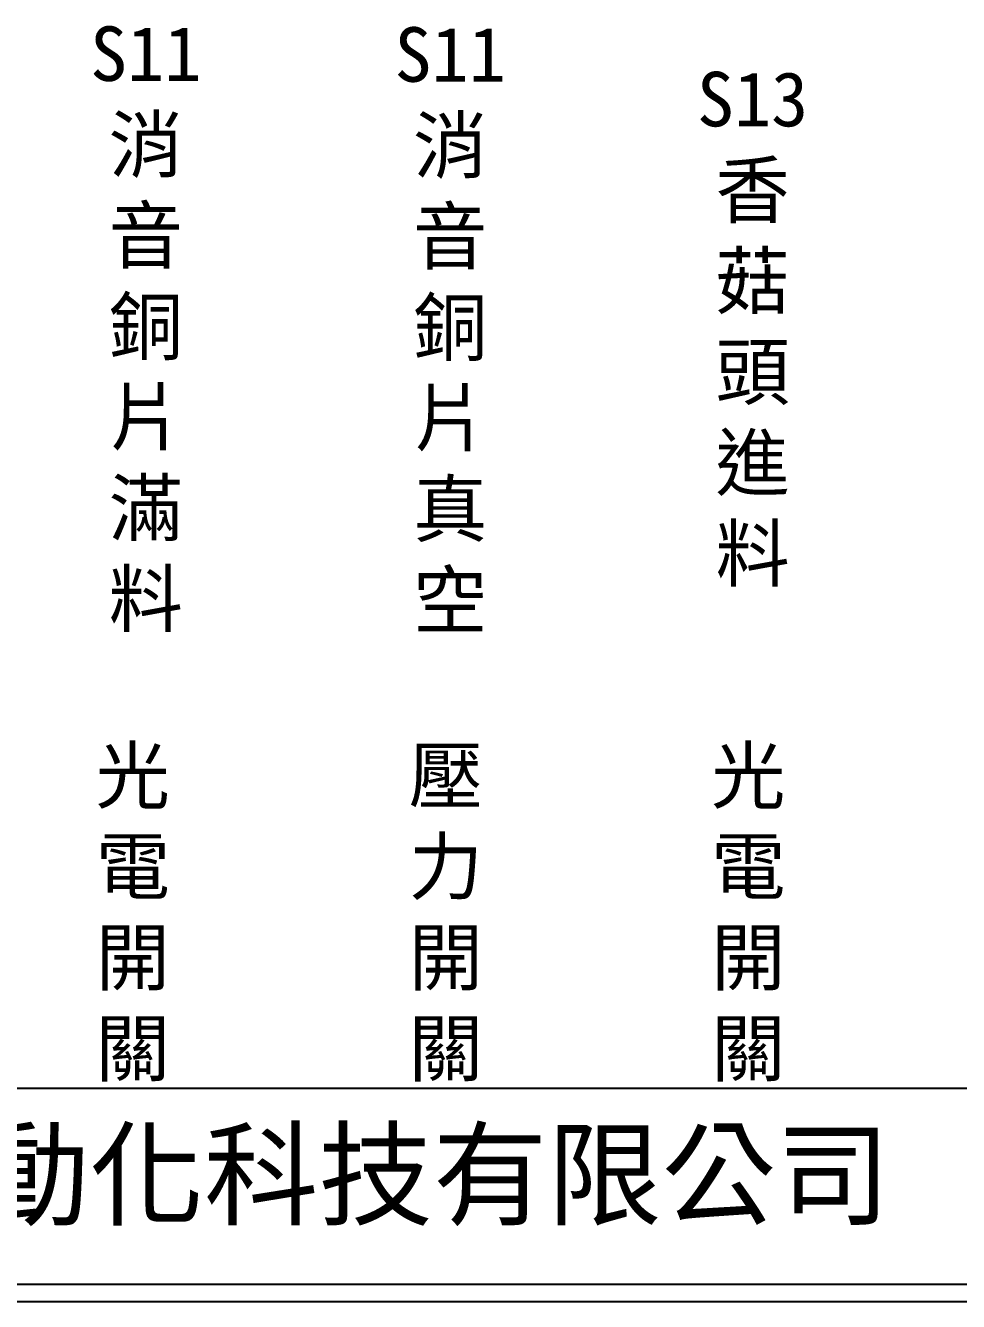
# Model space of a CAD drawing. Extents: x 325 to 612, y 3 to 207.
# Drawn here: x 392.1 to 458.8, y 3 to 94.3 of the extents above; entities that cross this region are included whole.
import ezdxf

# ---------------------------------------------------------------- set-up
doc = ezdxf.new("R2010")
doc.units = 0
doc.layers.add('圖框層', color=7, linetype='CONTINUOUS')
doc.layers.add('標尺寸層', color=3, linetype='CONTINUOUS')
doc.styles.add('CNS', font='romanc.shx', dxfattribs={"bigfont": 'chineset.shx'})
doc.styles.add('STSL', font='kaiu.ttf')

msp = doc.modelspace()

# ---------------------------------------------------------------- linework, layer by layer
at = {"layer": '圖框層', "color": 7}
for p, q in [((326.569, 18.25), (611.07, 18.25)), ((326.569, 4.25), (611.07, 4.25)), ((325.319, 3), (612.319, 3))]:
    msp.add_line(p, q, dxfattribs=at)

# ---------------------------------------------------------------- texts
at = {"layer": '圖框層', "color": 4, "style": 'STSL'}
msp.add_text('泓陞自動化科技有限公司', height=6, dxfattribs=at).set_placement((363.923, 9.076))
at = {"layer": '標尺寸層', "color": 7, "char_height": 3.9, "width": 4.96081, "attachment_point": 5, "style": 'CNS'}
for s, insert in [('{\\fDFKai-SB|b0|i0|c136|p65;S11消音銅片滿料}', (400.674, 72.554)), ('{\\fDFKai-SB|b0|i0|c136|p65;S11消音銅片真空}', (422.451, 72.554)), ('{\\fDFKai-SB|b0|i0|c136|p65;S13香菇頭進料}', (444.089, 72.554)), ('{\\fDFKai-SB|b0|i0|c136|p65;光電開關}', (399.748, 30.654)), ('{\\fDFKai-SB|b0|i0|c136|p65;光電開關}', (443.783, 30.654)), ('{\\fDFKai-SB|b0|i0|c136|p65;壓力開關}', (422.145, 30.654))]:
    msp.add_mtext(s, dxfattribs=dict(at, insert=insert))

doc.saveas('drawing.dxf')
